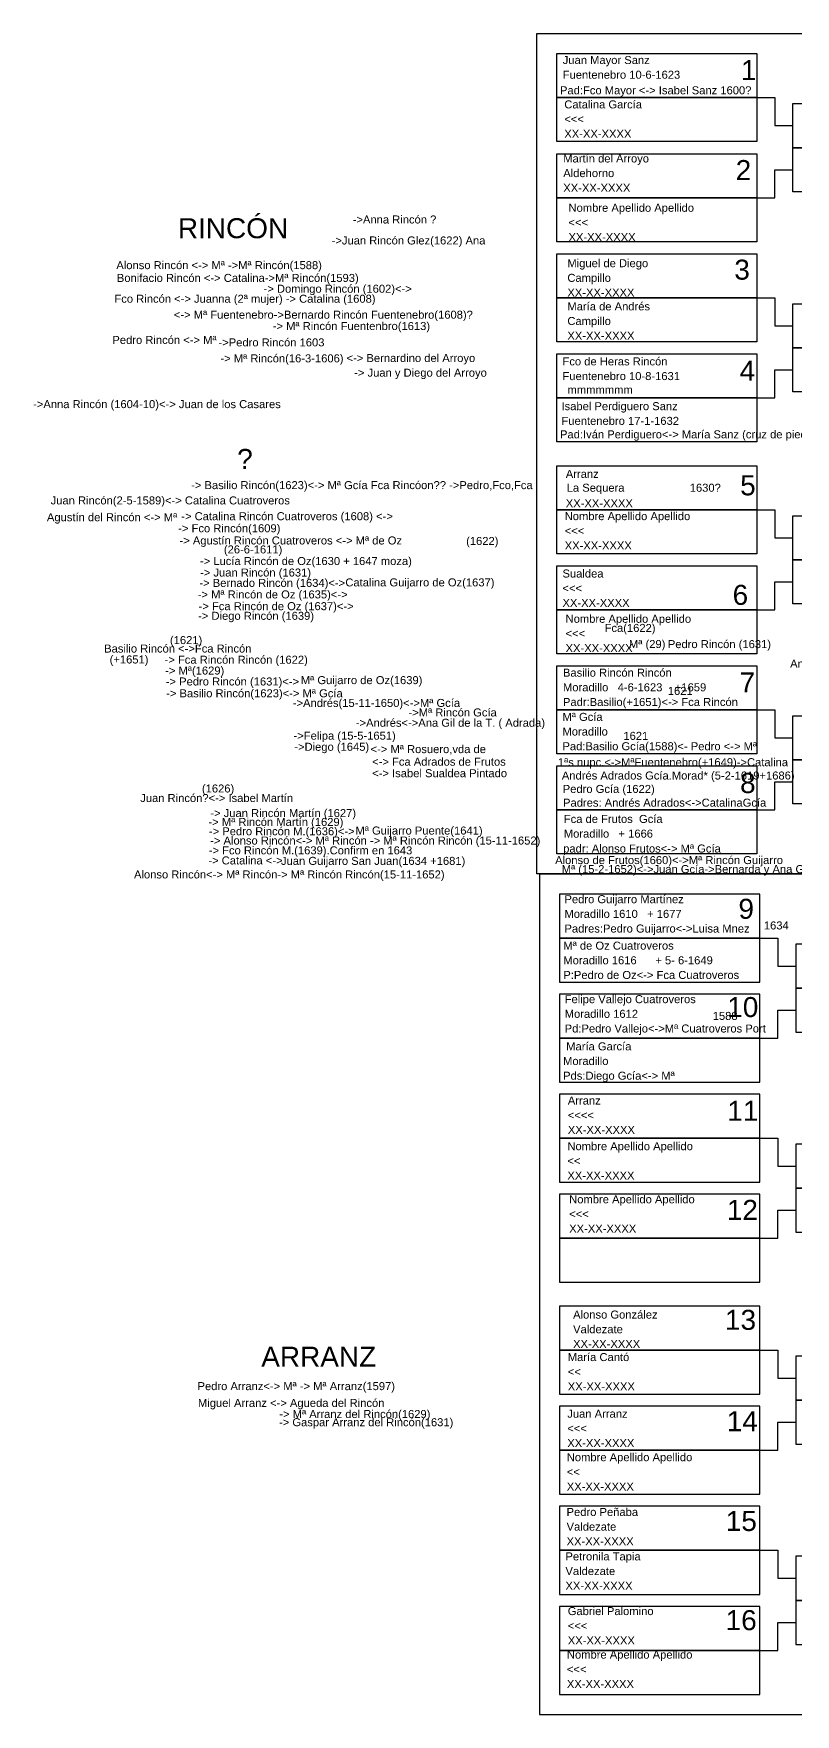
# Model space of a CAD drawing. Header units: millimetres. Extents: x -16844 to 23151, y -8543 to 4892.
# Drawn here: x -2760.7 to -2570.3, y -493.8 to -73.7 of the extents above; entities that cross this region are included whole.
import ezdxf
from ezdxf.enums import TextEntityAlignment as Align

# ---------------------------------------------------------------- set-up
doc = ezdxf.new("R2010")
doc.units = ezdxf.units.MM
doc.layers.add('Arroyo', color=30, linetype='Continuous')
doc.styles.add('Arial', font='arial.ttf', dxfattribs={"height": 0.01})

# ---------------------------------------------------------------- blocks, each defined once
blk = doc.blocks.new('Hoja superior')
for points in [[(0, 210), (297, 210), (297, 0), (0, 0)], [(5, 205), (55, 205), (55, 194), (5, 194)], [(5, 194), (55, 194), (55, 183), (5, 183)], [(64, 192.5), (114, 192.5), (114, 181.5), (64, 181.5)], [(64, 181.5), (114, 181.5), (114, 170.5), (64, 170.5)], [(5, 180), (55, 180), (55, 169), (5, 169)], [(5, 169), (55, 169), (55, 158), (5, 158)], [(122.5, 167.5), (172.5, 167.5), (172.5, 156.5), (122.5, 156.5)], [(122.5, 156.5), (172.5, 156.5), (172.5, 145.5), (122.5, 145.5)], [(5, 155), (55, 155), (55, 144), (5, 144)], [(5, 144), (55, 144), (55, 133), (5, 133)], [(64, 142.5), (114, 142.5), (114, 131.5), (64, 131.5)], [(64, 131.5), (114, 131.5), (114, 120.5), (64, 120.5)], [(5, 130), (55, 130), (55, 119), (5, 119)], [(5, 119), (55, 119), (55, 108), (5, 108)], [(181, 116), (231, 116), (231, 105), (181, 105)], [(5, 102), (55, 102), (55, 91), (5, 91)], [(181, 105), (231, 105), (231, 94), (181, 94)], [(5, 91), (55, 91), (55, 80), (5, 80)], [(64, 89.5), (114, 89.5), (114, 78.5), (64, 78.5)], [(5, 77), (55, 77), (55, 66), (5, 66)], [(64, 78.5), (114, 78.5), (114, 67.5), (64, 67.5)], [(5, 66), (55, 66), (55, 55), (5, 55)], [(122.5, 64.5), (172.5, 64.5), (172.5, 53.5), (122.5, 53.5)], [(5, 52), (55, 52), (55, 41), (5, 41)], [(122.5, 53.5), (172.5, 53.5), (172.5, 42.5), (122.5, 42.5)], [(5, 41), (55, 41), (55, 30), (5, 30)], [(64, 39.5), (114, 39.5), (114, 28.5), (64, 28.5)], [(5, 27), (55, 27), (55, 16), (5, 16)], [(64, 28.5), (114, 28.5), (114, 17.5), (64, 17.5)], [(5, 16), (55, 16), (55, 5), (5, 5)], [(240, 5), (290, 5), (290, 16), (240, 16)]]:
    blk.add_lwpolyline(points, close=True)
for points in [[(55, 194), (59.5, 194), (59.5, 187), (64, 187)], [(114, 181.5), (118.5, 181.5), (118.5, 162), (122.5, 162)], [(55, 169), (59.5, 169), (59.5, 176), (64, 176)], [(172.5, 156.5), (176.5, 156.5), (176.5, 110.5), (181, 110.5)], [(114, 131.5), (118.5, 131.5), (118.5, 151), (122.5, 151)], [(55, 144), (59.5, 144), (59.5, 137), (64, 137)], [(55, 119), (59.5, 119), (59.5, 126), (64, 126)], [(231, 105), (235.5, 105), (235.5, 10.5), (240, 10.5)], [(172.5, 53.5), (176.5, 53.5), (176.5, 99.5), (181, 99.5)], [(55, 91), (59.5, 91), (59.5, 84), (64, 84)], [(114, 78.5), (118.5, 78.5), (118.5, 59), (122.5, 59)], [(55, 66), (59.5, 66), (59.5, 73), (64, 73)], [(114, 28.5), (118.5, 28.5), (118.5, 48), (122.5, 48)], [(55, 41), (59.5, 41), (59.5, 34), (64, 34)], [(55, 16), (59.5, 16), (59.5, 23), (64, 23)]]:
    blk.add_lwpolyline(points)
blk = doc.blocks.new('Casilla')
at = {"style": 'Arial'}
for tag, p in [('NOMBRE', (0.88, 8.08)), ('LUGAR_NACIMIENTO', (0.88, 4.42)), ('FECHA', (0.88, 0.75))]:
    blk.add_attdef(tag, p, '', height=2, dxfattribs=at)
blk = doc.blocks.new('Hoja inferior')
for points in [[(0, -210), (297, -210), (297, 0), (0, 0)], [(5, -16), (55, -16), (55, -5), (5, -5)], [(240, -5), (290, -5), (290, -16), (240, -16)], [(5, -27), (55, -27), (55, -16), (5, -16)], [(64, -28.5), (114, -28.5), (114, -17.5), (64, -17.5)], [(64, -39.5), (114, -39.5), (114, -28.5), (64, -28.5)], [(5, -41), (55, -41), (55, -30), (5, -30)], [(5, -52), (55, -52), (55, -41), (5, -41)], [(122.5, -53.5), (172.5, -53.5), (172.5, -42.5), (122.5, -42.5)], [(122.5, -64.5), (172.5, -64.5), (172.5, -53.5), (122.5, -53.5)], [(5, -66), (55, -66), (55, -55), (5, -55)], [(5, -77), (55, -77), (55, -66), (5, -66)], [(64, -78.5), (114, -78.5), (114, -67.5), (64, -67.5)], [(64, -89.5), (114, -89.5), (114, -78.5), (64, -78.5)], [(5, -91), (55, -91), (55, -80), (5, -80)], [(5, -102), (55, -102), (55, -91), (5, -91)], [(181, -105), (231, -105), (231, -94), (181, -94)], [(181, -116), (231, -116), (231, -105), (181, -105)], [(5, -119), (55, -119), (55, -108), (5, -108)], [(5, -130), (55, -130), (55, -119), (5, -119)], [(64, -131.5), (114, -131.5), (114, -120.5), (64, -120.5)], [(5, -144), (55, -144), (55, -133), (5, -133)], [(64, -142.5), (114, -142.5), (114, -131.5), (64, -131.5)], [(5, -155), (55, -155), (55, -144), (5, -144)], [(122.5, -156.5), (172.5, -156.5), (172.5, -145.5), (122.5, -145.5)], [(5, -169), (55, -169), (55, -158), (5, -158)], [(122.5, -167.5), (172.5, -167.5), (172.5, -156.5), (122.5, -156.5)], [(5, -180), (55, -180), (55, -169), (5, -169)], [(64, -181.5), (114, -181.5), (114, -170.5), (64, -170.5)], [(5, -194), (55, -194), (55, -183), (5, -183)], [(64, -192.5), (114, -192.5), (114, -181.5), (64, -181.5)], [(5, -205), (55, -205), (55, -194), (5, -194)]]:
    blk.add_lwpolyline(points, close=True)
for points in [[(231, -105), (235.5, -105), (235.5, -10.5), (240, -10.5)], [(55, -16), (59.5, -16), (59.5, -23), (64, -23)], [(114, -28.5), (118.5, -28.5), (118.5, -48), (122.5, -48)], [(55, -41), (59.5, -41), (59.5, -34), (64, -34)], [(172.5, -53.5), (176.5, -53.5), (176.5, -99.5), (181, -99.5)], [(114, -78.5), (118.5, -78.5), (118.5, -59), (122.5, -59)], [(55, -66), (59.5, -66), (59.5, -73), (64, -73)], [(55, -91), (59.5, -91), (59.5, -84), (64, -84)], [(172.5, -156.5), (176.5, -156.5), (176.5, -110.5), (181, -110.5)], [(55, -119), (59.5, -119), (59.5, -126), (64, -126)], [(114, -131.5), (118.5, -131.5), (118.5, -151), (122.5, -151)], [(55, -144), (59.5, -144), (59.5, -137), (64, -137)], [(114, -181.5), (118.5, -181.5), (118.5, -162), (122.5, -162)], [(55, -169), (59.5, -169), (59.5, -176), (64, -176)], [(55, -194), (59.5, -194), (59.5, -187), (64, -187)]]:
    blk.add_lwpolyline(points)
blk = doc.blocks.new('Hermanos')
at = {"style": 'Arial'}
blk.add_attdef('NOMBRE', (0, 0), '', height=2, dxfattribs=at)

msp = doc.modelspace()

# ---------------------------------------------------------------- block references
ref = msp.add_blockref('Casilla', (-2629.34, -89.43))
ref.add_attrib('NOMBRE', 'Juan Mayor Sanz', (-2628.47, -81.34), dxfattribs={"height": 2, "style": 'Arial'})
ref.add_attrib('LUGAR_NACIMIENTO', 'Fuentenebro 10-6-1623', (-2628.47, -85.01), dxfattribs={"height": 2, "style": 'Arial'})
for name, p, values in [('Hermanos', (-2629.93, -88.9), {'NOMBRE': ' Pad:Fco Mayor <-> Isabel Sanz 1600?'}), ('Casilla', (-2628.96, -100.51), {'NOMBRE': 'Catalina García', 'LUGAR_NACIMIENTO': '<<<', 'FECHA': 'XX-XX-XXXX'}), ('Casilla', (-2629.22, -114.02), {'NOMBRE': 'Martín del Arroyo', 'LUGAR_NACIMIENTO': 'Aldehorno', 'FECHA': 'XX-XX-XXXX'}), ('Casilla', (-2627.91, -126.34), {'NOMBRE': 'Nombre Apellido Apellido', 'LUGAR_NACIMIENTO': '<<<', 'FECHA': 'XX-XX-XXXX'}), ('Casilla', (-2628.19, -140.19), {'NOMBRE': 'Miguel de Diego', 'LUGAR_NACIMIENTO': 'Campillo', 'FECHA': 'XX-XX-XXXX'}), ('Casilla', (-2628.19, -150.98), {'NOMBRE': 'María de Andrés', 'LUGAR_NACIMIENTO': 'Campillo', 'FECHA': 'XX-XX-XXXX'}), ('Hermanos', (-2627.27, -163.74), {'NOMBRE': 'mmmmmmm'}), ('Hermanos', (-2629.15, -174.88), {'NOMBRE': 'Pad:Iván Perdiguero<-> María Sanz (cruz de piedra Fuentenebro)'}), ('Hermanos', (-2628.26, -188.22), {'NOMBRE': ' La Sequera                     1630?'}), ('Casilla', (-2628.86, -203.4), {'NOMBRE': 'Nombre Apellido Apellido', 'LUGAR_NACIMIENTO': '<<<', 'FECHA': 'XX-XX-XXXX'}), ('Casilla', (-2629.41, -217.74), {'NOMBRE': 'Sualdea', 'LUGAR_NACIMIENTO': '<<<', 'FECHA': 'XX-XX-XXXX'}), ('Casilla', (-2628.64, -229.05), {'NOMBRE': 'Nombre Apellido Apellido', 'LUGAR_NACIMIENTO': '<<<', 'FECHA': 'XX-XX-XXXX'}), ('Hermanos', (-2571.65, -232.19), {'NOMBRE': 'Andrés (15-11-1650) <-> Mª Gcía'}), ('Casilla', (-2629.29, -242.51), {'NOMBRE': 'Basilio Rincón Rincón', 'LUGAR_NACIMIENTO': 'Moradillo   4-6-1623    +1659', 'FECHA': 'Padr:Basilio(+1651)<-> Fca Rincón '}), ('Hermanos', (-2602.22, -238.99), {'NOMBRE': '1621'}), ('Casilla', (-2629.42, -253.57), {'NOMBRE': 'Mª Gcía', 'LUGAR_NACIMIENTO': 'Moradillo', 'FECHA': 'Pad:Basilio Gcía(1588)<- Pedro <-> Mª'}), ('Hermanos', (-2613.32, -250.23), {'NOMBRE': '1621'}), ('Hermanos', (-2628.39, -266.92), {'NOMBRE': 'Padres: Andrés Adrados<->CatalinaGcía'}), ('Hermanos', (-2628.36, -278.39), {'NOMBRE': 'padr: Alonso Frutos<-> Mª Gcía'}), ('Hermanos', (-2629.5, -283.53), {'NOMBRE': ' Mª (15-2-1652)<->Juan Gcía->Bernarda y Ana Gcía<->Andrés Adrados Arranz'}), ('Casilla', (-2628.92, -299.13), {'NOMBRE': 'Pedro Guijarro Martínez', 'LUGAR_NACIMIENTO': 'Moradillo 1610   + 1677', 'FECHA': 'Padres:Pedro Guijarro<->Luisa Mnez'}), ('Hermanos', (-2578.21, -297.6), {'NOMBRE': '1634'}), ('Casilla', (-2629.2, -310.73), {'NOMBRE': 'Mª de Oz Cuatroveros', 'LUGAR_NACIMIENTO': 'Moradillo 1616      + 5- 6-1649', 'FECHA': 'P:Pedro de Oz<-> Fca Cuatroveros '}), ('Casilla', (-2628.86, -324.11), {'NOMBRE': 'Felipe Vallejo Cuatroveros', 'LUGAR_NACIMIENTO': 'Moradillo 1612', 'FECHA': 'Pd:Pedro Vallejo<->Mª Cuatroveros Port'}), ('Hermanos', (-2597.98, -320.21), {'NOMBRE': '         1588'}), ('Casilla', (-2629.26, -335.9), {'NOMBRE': ' María García', 'LUGAR_NACIMIENTO': 'Moradillo ', 'FECHA': 'Pds:Diego Gcía<-> Mª'}), ('Casilla', (-2628.08, -349.44), {'NOMBRE': 'Arranz', 'LUGAR_NACIMIENTO': '<<<<', 'FECHA': 'XX-XX-XXXX'}), ('Casilla', (-2628.19, -360.85), {'NOMBRE': 'Nombre Apellido Apellido', 'LUGAR_NACIMIENTO': '<<', 'FECHA': 'XX-XX-XXXX'}), ('Casilla', (-2627.74, -374.12), {'NOMBRE': 'Nombre Apellido Apellido', 'LUGAR_NACIMIENTO': '<<<', 'FECHA': 'XX-XX-XXXX'}), ('Casilla', (-2626.76, -402.93), {'NOMBRE': 'Alonso González', 'LUGAR_NACIMIENTO': 'Valdezate', 'FECHA': 'XX-XX-XXXX'}), ('Casilla', (-2628.09, -413.55), {'NOMBRE': 'María Cantó', 'LUGAR_NACIMIENTO': '<<', 'FECHA': 'XX-XX-XXXX'}), ('Casilla', (-2628.21, -427.7), {'NOMBRE': 'Juan Arranz', 'LUGAR_NACIMIENTO': '<<<', 'FECHA': 'XX-XX-XXXX'}), ('Casilla', (-2628.34, -438.57), {'NOMBRE': 'Nombre Apellido Apellido', 'LUGAR_NACIMIENTO': '<<', 'FECHA': 'XX-XX-XXXX'}), ('Casilla', (-2628.39, -452.26), {'NOMBRE': 'Pedro Peñaba', 'LUGAR_NACIMIENTO': 'Valdezate', 'FECHA': 'XX-XX-XXXX'}), ('Casilla', (-2628.67, -463.36), {'NOMBRE': 'Petronila Tapia', 'LUGAR_NACIMIENTO': 'Valdezate', 'FECHA': 'XX-XX-XXXX'}), ('Casilla', (-2628.09, -477.03), {'NOMBRE': 'Gabriel Palomino', 'LUGAR_NACIMIENTO': '<<<', 'FECHA': 'XX-XX-XXXX'}), ('Casilla', (-2628.31, -487.9), {'NOMBRE': 'Nombre Apellido Apellido', 'LUGAR_NACIMIENTO': '<<<', 'FECHA': 'XX-XX-XXXX'})]:
    msp.add_blockref(name, p).add_auto_attribs(values)
ref = msp.add_blockref('Casilla', (-2681.83, -121.94))
ref.add_attrib('FECHA', '->Anna Rincón ?', (-2680.95, -121.19), dxfattribs={"color": 1, "height": 2, "style": 'Arial'})
ref = msp.add_blockref('Casilla', (-2687.1, -127.18))
ref.add_attrib('FECHA', '->Juan Rincón Glez(1622) Ana', (-2686.22, -126.43), dxfattribs={"color": 1, "height": 2, "style": 'Arial'})
ref = msp.add_blockref('Casilla', (-2741.67, -133.35))
ref.add_attrib('FECHA', ' Alonso Rincón <-> Mª ->Mª Rincón(1588)', (-2740.79, -132.6), dxfattribs={"color": 41, "height": 2, "style": 'Arial'})
ref = msp.add_blockref('Casilla', (-2741.54, -136.54))
ref.add_attrib('FECHA', ' Bonifacio Rincón <-> Catalina->Mª Rincón(1593)', (-2740.66, -135.79), dxfattribs={"color": 121, "height": 2, "style": 'Arial'})
ref = msp.add_blockref('Casilla', (-2704.09, -139.24))
ref.add_attrib('FECHA', '-> Domingo Rincón (1602)<-> ', (-2703.22, -138.49), dxfattribs={"color": 141, "height": 2, "style": 'Arial'})
ref = msp.add_blockref('Casilla', (-2742.92, -141.74))
ref.add_attrib('FECHA', '  Fco Rincón <-> Juanna (2ª mujer) -> Catalina (1608)', (-2742.04, -140.99), dxfattribs={"color": 141, "height": 2, "style": 'Arial'})
ref = msp.add_blockref('Casilla', (-2741.27, -145.73))
ref.add_attrib('FECHA', '                   <-> Mª Fuentenebro->Bernardo Rincón Fuentenebro(1608)?', (-2740.4, -144.98), dxfattribs={"color": 141, "height": 2, "style": 'Arial'})
ref = msp.add_blockref('Casilla', (-2703.36, -148.56))
ref.add_attrib('FECHA', '  -> Mª Rincón Fuentenbro(1613)', (-2702.48, -147.81), dxfattribs={"color": 141, "height": 2, "style": 'Arial'})
ref = msp.add_blockref('Casilla', (-2742.66, -152.04))
ref.add_attrib('FECHA', ' Pedro Rincón <-> Mª', (-2741.78, -151.29), dxfattribs={"color": 211, "height": 2, "style": 'Arial'})
ref = msp.add_blockref('Casilla', (-2716.14, -152.65))
ref.add_attrib('FECHA', ' ->Pedro Rincón 1603', (-2715.27, -151.9), dxfattribs={"color": 211, "height": 2, "style": 'Arial'})
ref = msp.add_blockref('Casilla', (-2714.89, -156.64))
ref.add_attrib('FECHA', '-> Mª Rincón(16-3-1606)', (-2714.01, -155.89), dxfattribs={"color": 211, "height": 2, "style": 'Arial'})
ref = msp.add_blockref('Casilla', (-2684.92, -156.56))
ref.add_attrib('FECHA', '  <-> Bernardino del Arroyo', (-2684.04, -155.81), dxfattribs={"color": 211, "height": 2, "style": 'Arial'})
ref = msp.add_blockref('Casilla', (-2629.4, -164.73))
ref.add_attrib('NOMBRE', 'Fco de Heras Rincón', (-2628.53, -156.65), dxfattribs={"height": 2, "style": 'Arial'})
ref.add_attrib('LUGAR_NACIMIENTO', 'Fuentenebro 10-8-1631', (-2628.53, -160.32), dxfattribs={"height": 2, "style": 'Arial'})
ref = msp.add_blockref('Casilla', (-2681.47, -160.22))
ref.add_attrib('FECHA', '-> Juan y Diego del Arroyo', (-2680.59, -159.47), dxfattribs={"color": 211, "height": 2, "style": 'Arial'})
ref = msp.add_blockref('Casilla', (-2761.69, -168.08))
ref.add_attrib('FECHA', '->Anna Rincón (1604-10)<-> Juan de los Casares', (-2760.81, -167.33), dxfattribs={"color": 1, "height": 2, "style": 'Arial'})
ref = msp.add_blockref('Casilla', (-2629.66, -175.92))
ref.add_attrib('NOMBRE', 'Isabel Perdiguero Sanz', (-2628.78, -167.84), dxfattribs={"color": 6, "height": 2, "style": 'Arial'})
ref.add_attrib('LUGAR_NACIMIENTO', 'Fuentenebro 17-1-1632', (-2628.78, -171.51), dxfattribs={"height": 2, "style": 'Arial'})
ref = msp.add_blockref('Casilla', (-2628.59, -192.85))
ref.add_attrib('NOMBRE', 'Arranz', (-2627.71, -184.77), dxfattribs={"height": 2, "style": 'Arial'})
ref.add_attrib('FECHA', 'XX-XX-XXXX', (-2627.71, -192.1), dxfattribs={"height": 2, "style": 'Arial'})
ref = msp.add_blockref('Casilla', (-2722.21, -195.65))
ref.add_attrib('NOMBRE', '-> Basilio Rincón(1623)<-> Mª Gcía Fca Rincóon?? ->Pedro,Fco,Fca', (-2721.33, -187.57), dxfattribs={"color": 31, "height": 2, "style": 'Arial'})
ref = msp.add_blockref('Casilla', (-2757.3, -192.14))
ref.add_attrib('FECHA', 'Juan Rincón(2-5-1589)<-> Catalina Cuatroveros', (-2756.43, -191.39), dxfattribs={"color": 2, "height": 2, "style": 'Arial'})
ref = msp.add_blockref('Casilla', (-2724.68, -196.09))
ref.add_attrib('FECHA', '-> Catalina Rincón Cuatroveros (1608) <-> ', (-2723.8, -195.34), dxfattribs={"color": 2, "height": 2, "style": 'Arial'})
ref = msp.add_blockref('Casilla', (-2759.02, -196.34))
ref.add_attrib('FECHA', ' Agustín del Rincón <-> Mª', (-2758.14, -195.59), dxfattribs={"color": 2, "height": 2, "style": 'Arial'})
ref = msp.add_blockref('Casilla', (-2741.73, -199.1))
ref.add_attrib('FECHA', '                     -> Fco Rincón(1609)', (-2740.86, -198.35), dxfattribs={"color": 2, "height": 2, "style": 'Arial'})
ref = msp.add_blockref('Casilla', (-2726.67, -202.15))
ref.add_attrib('FECHA', '  -> Agustín Rincón Cuatroveros <-> Mª de Oz', (-2725.79, -201.4), dxfattribs={"color": 2, "height": 2, "style": 'Arial'})
ref = msp.add_blockref('Casilla', (-2714.02, -204.39))
ref.add_attrib('FECHA', '(26-6-1611)', (-2713.14, -203.64), dxfattribs={"color": 2, "height": 2, "style": 'Arial'})
ref = msp.add_blockref('Casilla', (-2653.49, -202.27))
ref.add_attrib('FECHA', '(1622)', (-2652.61, -201.52), dxfattribs={"color": 211, "height": 2, "style": 'Arial'})
ref = msp.add_blockref('Casilla', (-2720, -207.29))
ref.add_attrib('FECHA', '-> Lucía Rincón de Oz(1630 + 1647 moza)', (-2719.12, -206.54), dxfattribs={"color": 2, "height": 2, "style": 'Arial'})
ref = msp.add_blockref('Casilla', (-2720.13, -212.75))
ref.add_attrib('FECHA', '-> Bernado Rincón (1634)<-> ', (-2719.26, -212), dxfattribs={"color": 2, "height": 2, "style": 'Arial'})
ref = msp.add_blockref('Casilla', (-2719.96, -210.16))
ref.add_attrib('FECHA', '-> Juan Rincón (1631) ', (-2719.09, -209.41), dxfattribs={"color": 2, "height": 2, "style": 'Arial'})
ref = msp.add_blockref('Hermanos', (-2683.57, -211.88))
ref.add_attrib('NOMBRE', ' Catalina Guijarro de Oz(1637)', (-2683.57, -211.88), dxfattribs={"color": 3, "height": 2, "style": 'Arial'})
ref = msp.add_blockref('Casilla', (-2720.55, -215.63))
ref.add_attrib('FECHA', '-> Mª Rincón de Oz (1635)<-> ', (-2719.67, -214.88), dxfattribs={"color": 2, "height": 2, "style": 'Arial'})
ref = msp.add_blockref('Casilla', (-2720.46, -220.98))
ref.add_attrib('FECHA', '-> Diego Rincón (1639) ', (-2719.58, -220.23), dxfattribs={"color": 2, "height": 2, "style": 'Arial'})
ref = msp.add_blockref('Casilla', (-2720.34, -218.57))
ref.add_attrib('FECHA', '-> Fca Rincón de Oz (1637)<-> ', (-2719.46, -217.82), dxfattribs={"color": 2, "height": 2, "style": 'Arial'})
ref = msp.add_blockref('Casilla', (-2619.67, -224.01))
ref.add_attrib('FECHA', ' Fca(1622)', (-2618.79, -223.26), dxfattribs={"height": 2, "style": 'Arial'})
ref = msp.add_blockref('Casilla', (-2743.94, -229.16))
ref.add_attrib('FECHA', 'Basilio Rincón <->Fca Rincón ', (-2743.06, -228.41), dxfattribs={"color": 31, "height": 2, "style": 'Arial'})
ref = msp.add_blockref('Casilla', (-2727.5, -227.05))
ref.add_attrib('FECHA', '(1621)', (-2726.62, -226.3), dxfattribs={"color": 31, "height": 2, "style": 'Arial'})
ref = msp.add_blockref('Casilla', (-2627.55, -228.03))
ref.add_attrib('FECHA', '                   Mª (29) ', (-2626.67, -227.28), dxfattribs={"color": 3, "height": 2, "style": 'Arial'})
ref = msp.add_blockref('Hermanos', (-2602.21, -227.3))
ref.add_attrib('NOMBRE', 'Pedro Rincón (1631)', (-2602.21, -227.3), dxfattribs={"color": 3, "height": 2, "style": 'Arial'})
ref = msp.add_blockref('Casilla', (-2742.56, -231.89))
ref.add_attrib('FECHA', '(+1651)', (-2741.69, -231.14), dxfattribs={"color": 31, "height": 2, "style": 'Arial'})
ref = msp.add_blockref('Casilla', (-2728.84, -231.95))
ref.add_attrib('FECHA', '-> Fca Rincón Rincón (1622)  ', (-2727.96, -231.2), dxfattribs={"color": 31, "height": 2, "style": 'Arial'})
ref = msp.add_blockref('Casilla', (-2728.69, -234.66))
ref.add_attrib('FECHA', '-> Mª(1629)  ', (-2727.82, -233.91), dxfattribs={"color": 31, "height": 2, "style": 'Arial'})
ref = msp.add_blockref('Hermanos', (-2727.66, -236.64))
ref.add_attrib('NOMBRE', '-> Pedro Rincón (1631)<-> ', (-2727.66, -236.64), dxfattribs={"color": 31, "height": 2, "style": 'Arial'})
ref = msp.add_blockref('Hermanos', (-2693.92, -236.3))
ref.add_attrib('NOMBRE', 'Mª Guijarro de Oz(1639)', (-2693.92, -236.3), dxfattribs={"color": 3, "height": 2, "style": 'Arial'})
ref = msp.add_blockref('Casilla', (-2728.45, -247.67))
ref.add_attrib('NOMBRE', '-> Basilio Rincón(1623)<-> Mª Gcía', (-2727.57, -239.59), dxfattribs={"color": 31, "height": 2, "style": 'Arial'})
ref = msp.add_blockref('Hermanos', (-2695.91, -242))
ref.add_attrib('NOMBRE', '->Andrés(15-11-1650)<->Mª Gcía', (-2695.91, -242), dxfattribs={"color": 31, "height": 2, "style": 'Arial'})
ref = msp.add_blockref('Hermanos', (-2667.02, -244.38))
ref.add_attrib('NOMBRE', '->Mª Rincón Gcía', (-2667.02, -244.38), dxfattribs={"color": 31, "height": 2, "style": 'Arial'})
ref = msp.add_blockref('Hermanos', (-2680.17, -246.95))
ref.add_attrib('NOMBRE', '->Andrés<->Ana Gil de la T. ( Adrada) ', (-2680.17, -246.95), dxfattribs={"color": 31, "height": 2, "style": 'Arial'})
ref = msp.add_blockref('Hermanos', (-2695.74, -250.18))
ref.add_attrib('NOMBRE', '->Felipa (15-5-1651)', (-2695.74, -250.18), dxfattribs={"color": 31, "height": 2, "style": 'Arial'})
ref = msp.add_blockref('Hermanos', (-2695.55, -252.96))
ref.add_attrib('NOMBRE', '->Diego (1645)', (-2695.55, -252.96), dxfattribs={"color": 30, "height": 2, "style": 'Arial'})
ref = msp.add_blockref('Hermanos', (-2677.26, -253.54))
ref.add_attrib('NOMBRE', ' <-> Mª Rosuero,vda de', (-2677.26, -253.54), dxfattribs={"color": 31, "height": 2, "style": 'Arial'})
ref = msp.add_blockref('Hermanos', (-2676.87, -256.68))
ref.add_attrib('NOMBRE', ' <-> Fca Adrados de Frutos', (-2676.87, -256.68), dxfattribs={"color": 30, "height": 2, "style": 'Arial'})
ref = msp.add_blockref('Hermanos', (-2629.68, -256.81))
ref.add_attrib('NOMBRE', '1ªs nupc.<->MªFuentenebro(+1649)->Catalina', (-2629.68, -256.81), dxfattribs={"color": 9, "height": 2, "style": 'Arial'})
ref = msp.add_blockref('Hermanos', (-2676.86, -259.56))
ref.add_attrib('NOMBRE', ' <-> Isabel Sualdea Pintado', (-2676.86, -259.56), dxfattribs={"color": 6, "height": 2, "style": 'Arial'})
ref = msp.add_blockref('Casilla', (-2629.57, -268.23))
ref.add_attrib('NOMBRE', 'Andrés Adrados Gcía.Morad* (5-2-1619+1686)', (-2628.69, -260.14), dxfattribs={"height": 2, "style": 'Arial'})
ref = msp.add_blockref('Casilla', (-2734.93, -266.51))
ref.add_attrib('FECHA', 'Juan Rincón?<-> Isabel Martín', (-2734.05, -265.76), dxfattribs={"height": 2, "style": 'Arial'})
ref = msp.add_blockref('Casilla', (-2719.51, -264.13))
ref.add_attrib('FECHA', '(1626)', (-2718.63, -263.38), dxfattribs={"height": 2, "style": 'Arial'})
ref = msp.add_blockref('Casilla', (-2629.35, -264.24))
ref.add_attrib('FECHA', 'Pedro Gcía (1622)', (-2628.47, -263.49), dxfattribs={"height": 2, "style": 'Arial'})
ref = msp.add_blockref('Casilla', (-2717.41, -270.27))
ref.add_attrib('FECHA', '-> Juan Rincón Martín (1627) ', (-2716.53, -269.52), dxfattribs={"height": 2, "style": 'Arial'})
ref = msp.add_blockref('Casilla', (-2717.88, -272.49))
ref.add_attrib('FECHA', '-> Mª Rincón Martín (1629)', (-2717, -271.74), dxfattribs={"height": 2, "style": 'Arial'})
ref = msp.add_blockref('Casilla', (-2717.76, -274.82))
ref.add_attrib('FECHA', '-> Pedro Rincón M.(1636)<->', (-2716.88, -274.07), dxfattribs={"height": 2, "style": 'Arial'})
ref = msp.add_blockref('Hermanos', (-2680.27, -273.89))
ref.add_attrib('NOMBRE', 'Mª Guijarro Puente(1641)', (-2680.27, -273.89), dxfattribs={"color": 3, "height": 2, "style": 'Arial'})
ref = msp.add_blockref('Casilla', (-2629.08, -279.07))
ref.add_attrib('NOMBRE', 'Fca de Frutos  Gcía                           ', (-2628.2, -270.99), dxfattribs={"height": 2, "style": 'Arial'})
ref.add_attrib('LUGAR_NACIMIENTO', 'Moradillo   + 1666', (-2628.2, -274.66), dxfattribs={"height": 2, "style": 'Arial'})
ref = msp.add_blockref('Casilla', (-2719.34, -279.59))
ref.add_attrib('FECHA', '  -> Fco Rincón M.(1639).Confirm en 1643', (-2718.47, -278.84), dxfattribs={"height": 2, "style": 'Arial'})
ref = msp.add_blockref('Casilla', (-2717.44, -277.14))
ref.add_attrib('FECHA', '-> Alonso Rincón<-> Mª Rincón -> Mª Rincón Rincón (15-11-1652)', (-2716.57, -276.39), dxfattribs={"height": 2, "style": 'Arial'})
ref = msp.add_blockref('Casilla', (-2719.46, -282.11))
ref.add_attrib('FECHA', '  -> Catalina <->', (-2718.58, -281.36), dxfattribs={"height": 2, "style": 'Arial'})
ref = msp.add_blockref('Hermanos', (-2716.72, -281.47))
ref.add_attrib('NOMBRE', '                       Juan Guijarro San Juan(1634 +1681)', (-2716.72, -281.47), dxfattribs={"color": 3, "height": 2, "style": 'Arial'})
ref = msp.add_blockref('Hermanos', (-2621.19, -281.27))
ref.add_attrib('NOMBRE', 'Alonso de Frutos(1660)<->Mª Rincón Guijarro', (-2630.36, -281.27), dxfattribs={"height": 2, "style": 'Arial'})
ref = msp.add_blockref('Casilla', (-2737.26, -285.61))
ref.add_attrib('FECHA', ' Alonso Rincón<-> Mª Rincón-> Mª Rincón Rincón(15-11-1652)', (-2736.38, -284.86), dxfattribs={"color": 131, "height": 2, "style": 'Arial'})
ref = msp.add_blockref('Casilla', (-2720.61, -413.48))
ref.add_attrib('FECHA', 'Pedro Arranz<-> Mª -> Mª Arranz(1597)', (-2719.73, -412.73), dxfattribs={"height": 2, "style": 'Arial'})
ref = msp.add_blockref('Casilla', (-2720.5, -417.68))
ref.add_attrib('FECHA', 'Miguel Arranz <-> Agueda del Rincón', (-2719.62, -416.93), dxfattribs={"height": 2, "style": 'Arial'})
ref = msp.add_blockref('Casilla', (-2700.25, -422.5))
ref.add_attrib('FECHA', '-> Gaspar Arranz del Rincón(1631)', (-2699.37, -421.75), dxfattribs={"height": 2, "style": 'Arial'})
ref = msp.add_blockref('Casilla', (-2700.16, -420.45))
ref.add_attrib('FECHA', '-> Mª Arranz del Rincón(1629)', (-2699.29, -419.7), dxfattribs={"height": 2, "style": 'Arial'})
at = {"layer": 'Arroyo'}
for name, p in [('Hoja superior', (-2634.97, -283.74)), ('Hoja inferior', (-2634.25, -283.76))]:
    msp.add_blockref(name, p, dxfattribs=at)

# ---------------------------------------------------------------- texts
at = {"style": 'Arial'}
for s, p in [('1', (-2580.06, -85.35)), ('2', (-2581.37, -110.34)), ('RINCÓN', (-2697.09, -124.87)), ('3', (-2581.71, -135.22)), ('4', (-2580.38, -160.48)), ('?', (-2705.93, -182.53)), ('5', (-2580.25, -189.12)), ('6', (-2582.14, -216.49)), ('7', (-2580.39, -238.36)), ('8', (-2580.28, -263.52)), ('9', (-2580.68, -294.94)), ('10', (-2579.59, -319.5)), ('11', (-2579.58, -345.43)), ('12', (-2579.7, -370.19)), ('13', (-2580.16, -397.66)), ('ARRANZ', (-2675.09, -406.87)), ('14', (-2579.73, -422.99)), ('15', (-2579.96, -447.93)), ('16', (-2580, -472.71))]:
    msp.add_text(s, height=5, dxfattribs=at).set_placement(p, align=Align.RIGHT)

doc.saveas('drawing.dxf')
